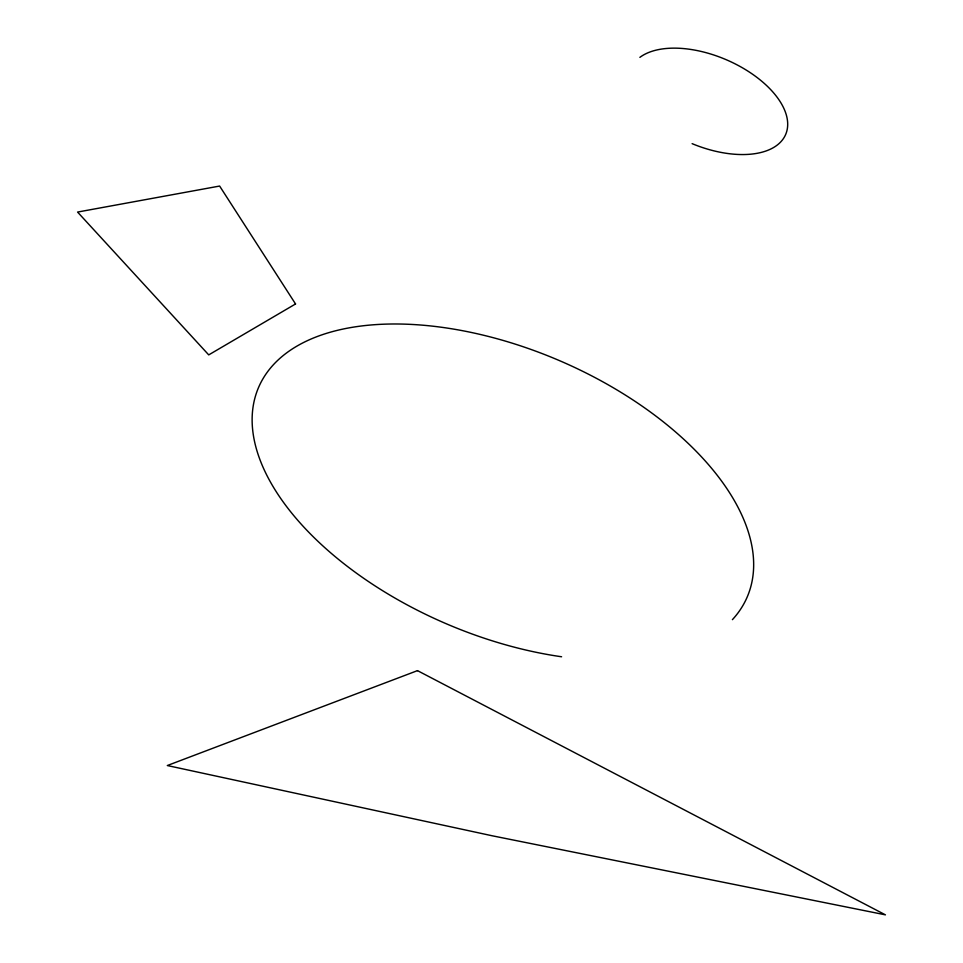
<?xml version="1.0" encoding="UTF-8"?>
<svg xmlns="http://www.w3.org/2000/svg" width="963" height="963" viewBox="0 0 963 963"><rect width="100%" height="100%" fill="white"/><g stroke="black" fill="none" stroke-linecap="round" stroke-linejoin="round"><path stroke-width="1.44" d="M639.877 57.359A84.082 45.297 23.2 0 1 740.8 66.88A84.082 45.297 23.2 0 1 783.822 137.95A84.082 45.297 23.2 0 1 692.12 143.656M561.598 656.766A265.836 143.222 23.2 0 1 252.174 422.733A265.836 143.222 23.2 0 1 552.136 357.55A265.836 143.222 23.2 0 1 732.41 619.654M295.545 303.959L208.73 354.89L77.57 212.065L219.624 186.052L295.545 303.959M417.485 670.633L167.309 765.537L492.069 835.752L885.43 914.85L417.485 670.633"/></g></svg>
